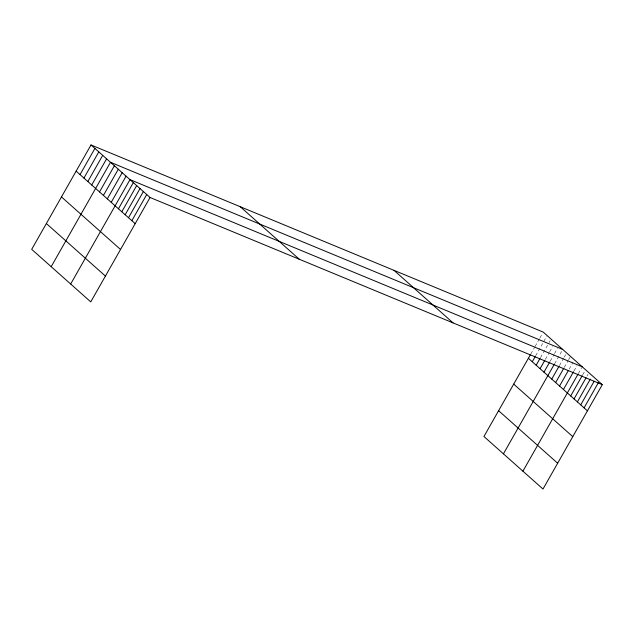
<?xml version="1.0" encoding="UTF-8"?>
<svg xmlns="http://www.w3.org/2000/svg" width="634" height="634" viewBox="0 0 634 634"><rect width="100%" height="100%" fill="white"/><g stroke="black" fill="none" stroke-linecap="round" stroke-linejoin="round"><path stroke-width="0.48" stroke-dasharray="3.17 2.38" d="M530.769 354.065L534.605 347.305M535.088 346.465L539.407 338.865M539.883 338.017L542.284 333.801M535.627 355.84L546.659 336.424M540.485 357.624L548.64 343.271M549.115 342.423L550.074 340.735M545.343 359.399L549.179 352.647M549.662 351.799L552.539 346.735M550.201 361.182L554.037 354.422M554.512 353.582L557.397 348.518M554.576 363.805L561.772 351.141M559.434 365.58L563.753 357.98M564.228 357.14L565.671 354.604M564.292 367.363L568.127 360.603M568.611 359.763L570.045 357.227M569.15 369.139L572.985 362.386M574.008 370.922L576.885 365.85M578.382 373.545L581.743 367.633M582.686 374.829L585.087 370.613M586.997 376.12L587.956 374.432"/><path stroke-width="0.95" d="M91.003 144.956L31.7 249.344L90.757 301.887L150.06 197.491L91.003 144.956L543.243 332.113L602.3 384.656L542.997 489.044L483.94 436.509L530.293 354.905M80.035 174.596L94.902 148.419M83.934 178.059L98.801 151.891M87.833 181.53L102.7 155.354M91.724 185.001L106.599 158.825M51.188 266.684L110.49 162.288L562.73 349.453M99.522 191.936L114.389 165.759M103.421 195.399L118.289 169.23M107.32 198.87L122.188 172.694M111.219 202.333L126.087 176.165M70.675 284.024L129.986 179.628L582.218 366.785M118.463 208.784L133.33 182.608M121.807 211.756L136.675 185.588M125.152 214.736L140.027 188.56M128.504 217.716L143.371 191.539M131.848 220.687L146.716 194.519M532.267 361.752L535.151 356.688M536.166 365.224L540.002 358.464M540.065 368.687L544.86 360.247M543.964 372.158L549.718 362.022M503.428 453.841L554.1 364.645M551.762 379.092L558.958 366.428M555.661 382.556L563.808 368.203M559.553 386.027L568.191 370.827M563.452 389.498L573.524 371.762M522.915 471.181L577.907 374.385M570.695 395.941L582.21 375.677M574.047 398.921L586.038 377.809M577.392 401.893L590.341 379.1M580.736 404.872L594.169 381.232M584.088 407.852L598.472 382.516M150.06 197.491L602.3 384.656M528.376 358.281L587.433 410.824M394.007 270.346L453.064 322.888M513.706 384.101L572.764 436.636M498.601 410.689L557.658 463.232M240.246 206.716L299.303 259.258M76.135 171.125L135.193 223.667M61.474 196.936L120.531 249.479M46.361 223.533L105.426 276.075"/></g></svg>
